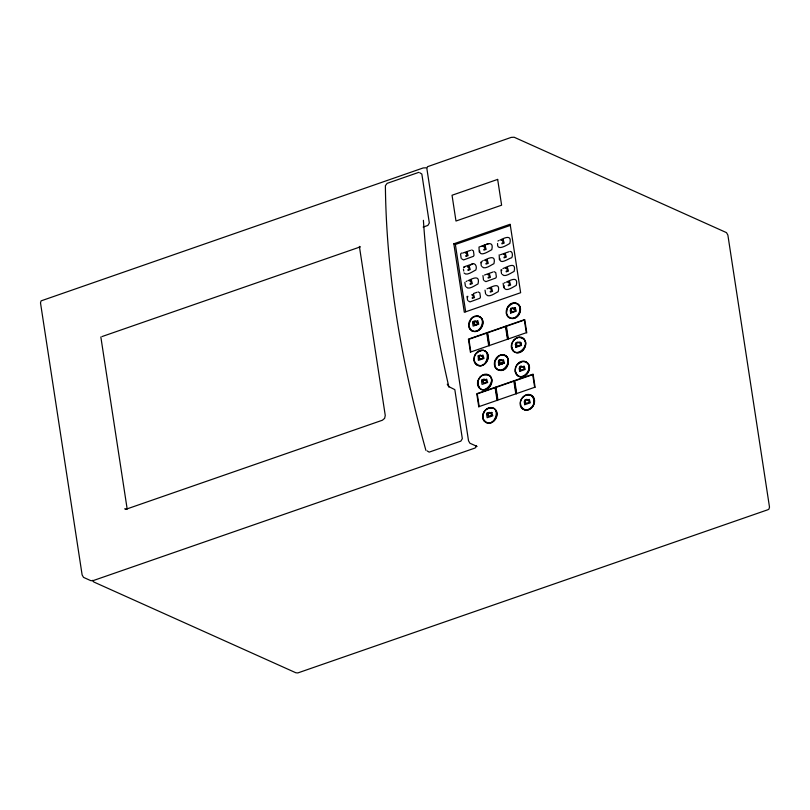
<?xml version="1.0" encoding="UTF-8"?>
<svg xmlns="http://www.w3.org/2000/svg" width="810" height="810" viewBox="0 0 810 810"><rect width="100%" height="100%" fill="white"/><g stroke="black" fill="none" stroke-linecap="round" stroke-linejoin="round"><path stroke-width="1.21" d="M468.848 324.273L471.45 318.634M474.528 356.43L474.164 360.298L475.652 363.882M478.214 380.487L477.829 384.568L479.338 387.939M485.463 410.245C482.689 413.1 481.889 418 484.431 421.251M511.626 345.475L512.072 343.389M467.815 296.257L467.724 297.047M481.585 262.005L481.494 262.794M482.962 275.552L483.489 280.007M501.775 269.73L501.694 270.52M503.152 283.277L503.688 287.732M476.331 445.52L475.764 447.525L474.761 448.132L92.684 580.77L90.7 580.608L83.521 577.378L82.124 574.928L40.5 302.879L41.067 300.875L423.174 167.953L426.131 167.791M474.518 356.481L475.409 354.557M478.204 380.538L480.37 376.933M512.062 343.45L512.943 341.526M483.297 413.849L484.188 411.925M507.708 307.284L508.984 305.603M475.379 354.577L478.275 351.55L481.92 350.284M512.922 341.547L514.228 339.846M523.007 397.214C516.77 402.074 522.733 413.738 530.054 408.544C536.736 405.253 534.478 392.394 526.156 395.179M499.193 254.796L499.405 259.747M471.369 318.725L473.03 317.307M476.604 352.968C494.272 340.838 487.387 376.761 474.68 362.06M514.148 339.937L515.808 338.509M498.717 356.137L494.971 361.078L495.123 366.94M480.289 377.025L481.95 375.607M517.823 363.994L523.138 361.3M485.382 410.336L487.053 408.918M522.926 397.305L524.586 395.877M463.988 267.553L464.697 267.108M497.947 241.036L498.656 240.58M482.041 261.286L482.74 260.84M466.125 281.546L466.833 281.1M504.377 283.004L505.075 282.558M472.888 317.449L474.812 316.426M512.355 303.385L507.678 307.314L506.442 313.237M510.432 304.418L514.218 303.011M515.666 338.651L517.59 337.628M498.575 356.279L500.499 355.256M481.808 375.749L483.732 374.716L487.407 374.483M521.275 361.685C516.183 363.457 513.358 370.484 516.871 374.908M486.911 409.06C504.265 401.841 494.059 433.39 483.459 419.428M524.445 396.029L526.368 394.996L530.044 394.764M461.477 253.003L460.566 254.117L461.163 258.289M500.418 254.755L508.822 251.788M484.512 275.015L492.915 272.049M418.81 172.348L387.129 183.354L385.388 185.692C386.289 275.258 401.882 364.206 425.888 450.34M102.03 336.555L360.48 246.817M423.154 227.073L427.852 225.443L429.32 222.983L421.838 174.028L419.793 172.783M453.833 243.8L510.158 224.248L520.638 292.714L464.312 312.275L453.833 243.8L455.372 244.488L510.523 225.342M488.643 243.567L479.004 247.07L479.206 252.021M462.55 253.115L470.58 250.331M481.748 246.453C487.235 243.749 493.938 240.661 491.791 249.693C488.936 251.13 479.54 257.641 479.652 250.766M499.8 240.185C505.288 237.482 511.981 234.394 509.844 243.425C506.655 245.268 496.692 251.586 497.553 243.516M463.614 266.996L472.736 263.827M470.428 265.123C474.66 261.144 477.444 266.105 475.885 269.953C473.02 271.218 466.519 276.382 464.049 272.98M483.894 260.445C489.382 257.732 496.074 254.654 493.938 263.685C491.073 264.951 484.572 270.115 482.102 266.713M467.977 280.705C473.465 277.992 480.168 274.904 478.022 283.935C475.156 285.211 468.666 290.375 466.185 286.973M502.939 268.566C508.437 266.399 516.456 261.448 514.127 271.411C511.262 272.676 504.762 277.84 502.291 274.438M473.567 293.493L476.999 292.299M487.023 288.826C492.52 286.649 500.539 281.708 498.211 291.661C495.356 292.936 488.855 298.1 486.375 294.698M506.22 282.163C511.707 279.45 518.41 276.362 516.264 285.393C513.408 286.669 506.908 291.833 504.427 288.431M473.111 321.529L473.313 322.856L473.04 321.499L475.328 320.76L475.429 321.408L473.961 321.864L474.478 324.83L474.032 321.894M510.583 308.458L512.862 307.719L512.963 308.377L511.495 308.823C510.725 314.169 513.226 309.876 513.54 312.133L510.675 313.065L510.644 308.488M477.758 320.871L475.956 321.459C476.452 322.39 478.335 320.922 477.546 323.939L476.391 324.304L476.493 324.952L478.75 324.202L477.718 320.841L476.077 321.995M513.489 308.428L515.302 307.83L513.489 308.428L513.621 308.964L514.725 308.58L515.089 310.908L513.925 311.273L514.077 311.941L516.294 311.172L515.251 307.81M474.407 324.8L475.804 324.314L475.996 325.164L473.141 326.106L472.665 323.018L473.313 322.856M476.027 321.975L477.141 321.59M513.57 308.944L514.684 308.559M478.275 355.732L480.563 354.993L480.664 355.641L479.196 356.096C478.285 361.24 480.958 357.291 481.241 359.397L478.376 360.339L478.275 355.732L478.548 357.089M481.191 355.691L483.003 355.104L483.995 358.445L481.727 359.194L481.626 358.546L482.78 358.182L482.426 355.843L481.191 355.691L481.272 356.208M521.113 342.944L521.529 345.414L519.271 346.154L519.169 345.505L520.324 345.141C521.033 342.022 519.2 343.622 518.734 342.66C520.01 340.848 521.559 343.41 520.648 343.106M515.443 344.23L516.091 344.058L515.818 342.701L518.106 341.962L518.208 342.61L516.74 343.065C515.96 348.411 518.471 344.118 518.775 346.366L515.919 347.308L515.443 344.23L515.919 347.308M498.798 360.359L501.015 359.589L498.798 360.359L498.818 364.935L501.684 363.994L501.491 363.143L500.094 363.629L501.491 363.143M502.22 363.811L502.078 363.133L503.233 362.769L502.828 360.42L501.765 360.825L501.643 360.288L503.395 359.68L504.438 363.042L502.17 363.781L504.438 363.042M502.119 363.163L503.233 362.769M498.818 364.935L501.684 363.994M481.96 379.789L484.248 379.05L484.35 379.698C480.867 380.386 484.086 383.363 484.917 383.454L482.061 384.396L481.585 381.318C483.135 381.358 481.292 378.219 482.163 381.115M482.882 380.153L484.35 379.698M519.595 371.365L522.46 370.423C522.055 368.206 519.564 372.347 520.415 367.122C523.209 366.707 521.265 365.148 519.504 366.758L519.666 371.395L519.19 368.317L519.767 368.115M520.486 367.153L521.883 366.667M484.876 379.748L486.678 379.161L487.671 382.502L485.413 383.251L485.311 382.603L486.466 382.239L486.111 379.9L484.876 379.748L484.998 380.295M482.233 381.145L481.585 381.318M522.845 369.562L524.009 369.208L523.604 366.849L522.541 367.254L522.409 366.717L524.222 366.13L525.214 369.471L522.946 370.221L522.896 369.593M125.651 509.368L382.391 420.228L384.639 418.345L385.256 415.459L359.387 246.402M487.053 413.1L487.326 414.457L487.053 413.1L489.341 412.361L489.442 413.009L487.974 413.464L488.491 416.441L488.045 413.495M524.698 404.676L527.553 403.734C527.3 401.527 524.627 405.678 525.518 400.434L526.986 399.978L526.885 399.33L524.596 400.069L524.758 404.706L524.222 401.598M489.969 413.059L491.781 412.472L489.969 413.059L490.101 413.606L491.204 413.221L491.569 415.55L490.404 415.915L490.556 416.583L490.455 415.935M527.563 400.049L529.315 399.441L530.307 402.783L528.09 403.552L527.948 402.874L529.102 402.519L528.697 400.16L527.512 400.029L529.315 399.441M488.43 416.411L489.827 415.925L490.02 416.765L487.154 417.707L486.688 414.629L487.326 414.457M491.154 413.191L490.02 413.09M527.634 400.565L528.697 400.16M490.506 416.563L492.774 415.813L491.731 412.452M471.724 249.936L473.415 250.867L474.022 255.18L473.475 256.294L463.593 259.929L461.902 258.998M509.966 251.394C512.72 251.08 512.902 255.99 511.717 257.752C508.761 258.167 499.689 265.508 499.851 258.491M494.059 271.644L495.75 272.585L496.358 276.899L495.801 278.012L485.929 281.637L484.238 280.705M478.153 291.904L479.834 292.835L480.441 297.149L479.895 298.262L470.013 301.897L468.332 300.966M474.599 316.599C490.708 313.885 478.315 340.838 469.446 327.817M512.497 318.462C519.291 318.077 523.412 307.841 517.408 303.72M474.964 331.492C481.099 331.017 485.18 322.836 481.221 317.895M517.377 337.8L519.453 337.243M500.286 355.438C512.598 351.54 509.915 373.461 498.839 370.18M500.651 370.322C509.207 370.281 511.869 354.8 502.109 354.76C494.394 354.993 490.799 368.003 499.092 370.291M483.519 374.898C503.405 373.562 480.684 402.995 477.799 382.431M483.884 389.792C490.02 389.316 494.1 381.135 490.141 376.184M488.835 408.027L492.5 407.805M526.52 410.073C532.028 409.576 535.886 403.096 533.76 398.004M516.031 303.163C507.394 300.652 501.684 315.849 510.948 318.421M513.925 303.203C526.48 303.73 516.729 324.699 507.921 316.264M510.695 318.31C519.321 320.821 525.032 305.623 515.767 303.041M476.675 316.042L478.487 316.194M473.151 331.341C480.917 333.517 487.012 321.054 479.864 316.75M519.169 337.436C536.412 340.362 513.388 364.135 511.657 345.343M515.929 352.552C522.167 353.757 527.421 346.265 524.981 340.635M483.722 350.426C475.966 348.259 469.871 360.713 477.009 365.026M502.078 355.063C515.99 356.005 502.443 378.574 495.123 366.647M524.951 361.452C517.185 359.286 511.09 371.739 518.228 376.053M522.855 361.503C538.458 363.305 520.506 386.907 515.393 371.324M478.386 365.583C485.291 366.97 490.89 357.564 486.466 352.127M519.615 376.609C526.51 377.997 532.109 368.591 527.685 363.153M482.071 389.64C489.837 391.817 495.933 379.353 488.794 375.04M524.708 409.921C532.474 412.057 538.549 399.725 531.431 395.32M487.164 422.952C494.07 424.349 499.669 414.933 495.244 409.495M124.618 508.882L126.613 509.044M480.127 316.862C472.169 312.164 463.867 326.035 471.774 330.794M521.012 337.284C531.188 340.311 523.128 357.058 514.289 351.874C505.966 346.305 516.922 331.735 524.252 339.208M471.511 330.672L473.404 331.462M524.688 361.341L526.581 362.121M483.469 350.315L485.362 351.105M517.975 375.941C525.923 380.639 534.236 366.768 526.328 362.009M476.756 364.915C484.704 369.613 493.017 355.742 485.109 350.983M489.048 375.162C481.089 370.453 472.787 384.325 480.694 389.083M480.431 388.972L482.325 389.752M524.961 410.032C513.702 406.711 524.748 388.203 533.041 396.586M494.14 408.473C486.192 403.765 477.88 417.636 485.787 422.395M485.534 422.283C493.482 426.981 501.795 413.11 493.887 408.351M510.209 309.987L510.675 313.065M476.391 324.304L476.533 324.972M498.352 361.857L498.889 364.966M479.196 356.096L479.712 359.063M481.626 358.546L481.727 359.194M485.311 382.603L485.413 383.251M448.75 386.583L454.825 389.63L462.328 438.666L460.849 441.136L429.168 452.132L427.123 450.897M477.09 446.452L469.911 443.232L468.524 440.782L426.89 168.733L427.457 166.718L511.191 137.396L514.148 137.234L726.479 232.622L727.876 235.072L769.5 507.121L768.933 509.125L767.931 509.723L297.837 672.928L295.852 672.766L93.778 581.985L92.704 580.294M509.308 317.753L507.951 316.609L506.473 313.024M514.553 351.996L513.196 350.851L511.687 347.47M496.105 368.479L497.451 369.623M523.331 409.364L520.992 406.681M470.418 329.64L468.929 326.055M447.252 384.183L448.892 386.957C436.094 332.191 427.083 276.463 423.397 220.32M526.794 332.91L524.748 319.555L468.413 339.106L470.458 352.471M535.147 387.504L533.101 374.149L476.766 393.7L478.811 407.065M503.982 285.495L504.276 287.449M500.955 269.872L501.542 273.74M505.906 326.096L507.951 339.451M514.259 380.69L516.304 394.045M500.944 359.559L501.106 360.237L499.649 360.693L500.165 363.66M480.755 262.146L481.353 266.014M485.038 290.132L485.635 294M487.164 332.596L489.21 345.961M495.517 387.19L497.563 400.555M482.952 380.184L483.398 383.12M463.442 269.062L463.745 271.026M464.849 282.406L465.436 286.274M466.995 296.399L467.583 300.267M455.372 244.488L465.659 311.718M100.845 336.97L127.18 509.085M482.871 415.874L482.922 417.879M474.093 358.506L474.144 360.511M468.879 324.142L468.909 326.268M497.664 179.405L452.041 195.25L455.979 221.029L501.613 205.193L497.664 179.405M467.097 252.295L465.335 252.902L466.519 253.034L466.884 255.363L465.77 255.747L465.871 256.406L468.089 255.636L467.097 252.295M485.149 246.027L483.388 246.635L484.572 246.766L484.927 249.095L483.823 249.48L483.924 250.138L486.142 249.369L485.149 246.027M503.202 239.76L501.441 240.368L502.625 240.499L502.98 242.828L501.876 243.213L501.977 243.871L504.195 243.101L503.202 239.76M469.233 266.287L467.471 266.895L468.666 267.027L469.02 269.355L467.907 269.74L468.008 270.388L470.225 269.619L469.233 266.287M487.286 260.02L485.524 260.628L486.719 260.759L487.073 263.088L485.959 263.473L486.061 264.121L488.278 263.351L487.286 260.02M505.339 253.753L503.577 254.36L504.762 254.492L505.126 256.821L504.012 257.205L504.114 257.853L506.331 257.084L505.339 253.753M471.38 280.27L469.618 280.888L470.802 281.019L471.157 283.348L470.053 283.733L470.154 284.381L472.372 283.611L471.38 280.27M489.432 274.003L487.671 274.62L488.855 274.752L489.21 277.081L488.106 277.466L488.207 278.113L490.425 277.344L489.432 274.003M507.475 267.735L505.724 268.353L506.908 268.485L507.262 270.813L506.159 271.198L506.25 271.846L508.477 271.077L507.475 267.735M473.516 294.263L471.754 294.88L472.949 295.012L473.303 297.341L472.19 297.726L472.291 298.374L474.508 297.604L473.516 294.263M491.569 287.995L489.807 288.613L491.002 288.745L491.356 291.074L490.242 291.458L490.344 292.106L492.561 291.337L491.569 287.995M509.622 281.728L507.86 282.346L509.044 282.477L509.409 284.806L508.295 285.191L508.397 285.839L510.614 285.069L509.622 281.728M486.78 333.102L468.909 339.309L470.843 351.965L488.714 345.759L486.78 333.102M505.521 326.592L487.66 332.799L489.594 345.455L507.465 339.258L505.521 326.592M524.364 320.061L506.402 326.288L508.336 338.944L526.297 332.718L524.364 320.061M495.133 387.696L477.262 393.903L479.196 406.559L497.067 400.363L495.133 387.696M513.874 381.186L496.014 387.393L497.947 400.049L515.818 393.852L513.874 381.186M532.717 374.655L514.755 380.882L516.699 393.538L534.651 387.312L532.717 374.655"/></g></svg>
